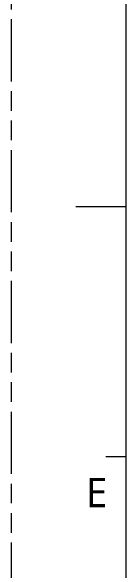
# Model space of a CAD drawing. Extents: x 726 to 3150, y -650 to 148.
# Drawn here: x 2522.9 to 2540.5, y -591.2 to -505.7 of the extents above; entities that cross this region are included whole.
import ezdxf

# ---------------------------------------------------------------- set-up
doc = ezdxf.new("R2010")
doc.units = 0
doc.linetypes.add('PHANTOM', pattern=[29.5, 9.5, -1.5, 3, -1.5, 3, -1.5, 9.5])
doc.layers.get('0').update_dxf_attribs({"lineweight": 5})
doc.layers.add('0PAPERF', color=2, linetype='PHANTOM', lineweight=5, plot=False)
doc.layers.add('鵬鼎', color=5, linetype='Continuous')
doc.styles.get("Standard").update_dxf_attribs({"font": 'txt.shx'})

msp = doc.modelspace()

# ---------------------------------------------------------------- linework, layer by layer
for p, q in [((2540.53, -229.872), (2540.53, -638.023)), ((2540.53, -535.603), (2532.887, -535.603)), ((2540.53, -573.819), (2537.473, -573.819))]:
    msp.add_line(p, q)
at = {"layer": '0PAPERF'}
msp.add_line((2522.948, -206.933), (2522.948, -650.252), dxfattribs=at)

# ---------------------------------------------------------------- texts
at = {"layer": '鵬鼎', "insert": (2534.415, -577.041), "char_height": 4.48555, "width": 8.46083, "attachment_point": 1}
msp.add_mtext('{\\fMicrosoft JhengHei|b0|i0|c136|p0;\\C0;E}', dxfattribs=at)

doc.saveas('drawing.dxf')
